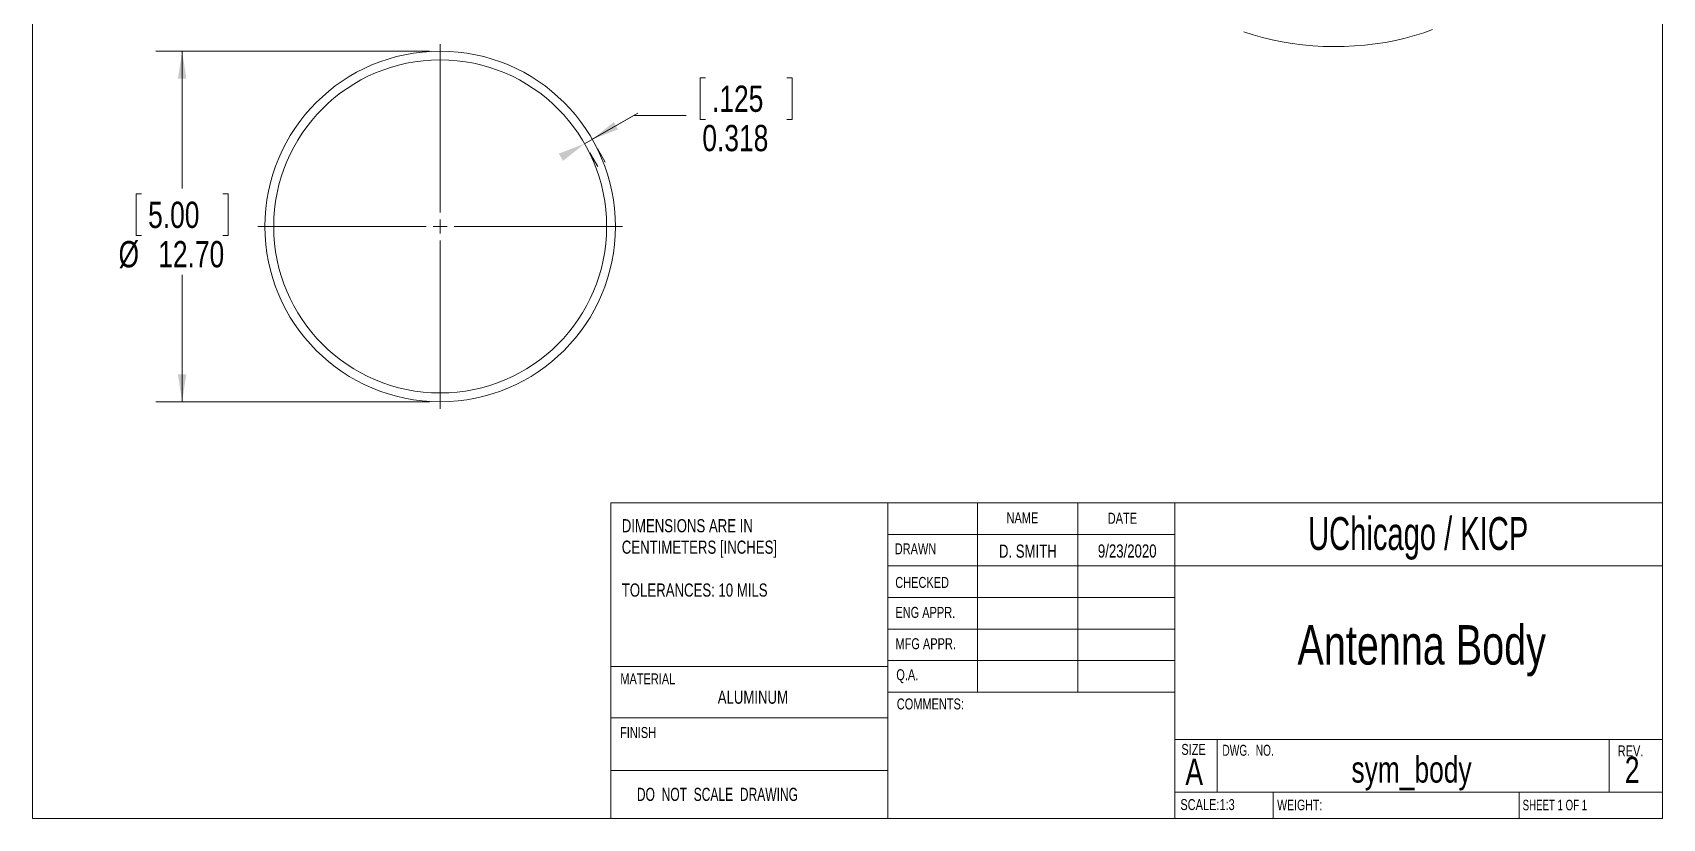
# Model space of a CAD drawing. Header units: millimetres. Extents: x 1 to 20.6, y 0.6 to 27.3.
# Drawn here: x 0.95 to 20.64, y 0.64 to 10.12 of the extents above; entities that cross this region are included whole.
import ezdxf

# ---------------------------------------------------------------- set-up
doc = ezdxf.new("R2010")
doc.units = ezdxf.units.MM
doc.styles.add('SLDTEXTSTYLE0', font='TXT', dxfattribs={"width": 0.75})
doc.styles.add('SLDTEXTSTYLE1', font='TXT', dxfattribs={"width": 0.663})
doc.styles.add('SLDTEXTSTYLE2', font='TXT', dxfattribs={"width": 0.6875})
doc.styles.add('SLDTEXTSTYLE3', font='TXT', dxfattribs={"width": 0.684783})
doc.styles.add('SLDTEXTSTYLE4', font='TXT', dxfattribs={"width": 0.694444})
doc.dimstyles.new('SLDDIMSTYLE4', dxfattribs={"dimtxt": 0.3175, "dimasz": 0.3302, "dimexe": 0, "dimexo": 0.0625, "dimgap": 0.079375, "dimtad": 0, "dimtih": 1, "dimtoh": 1, "dimlfac": 3, "dimrnd": 1e-09, "dimzin": 4, "dimdsep": 46, "dimtxsty": 'SLDTEXTSTYLE0', "dimsah": 1, "dimcen": 0.09, "dimadec": 0, "dimazin": 1, "dimtfac": 1, "dimtofl": 0, "dimtmove": 0, "dimatfit": 3, "dimfxl": 1, "dimfrac": 2, "dimtolj": 1, "dimtzin": 12, "dimarcsym": 0})
doc.dimstyles.new('SLDDIMSTYLE5', dxfattribs={"dimtxt": 0.3175, "dimasz": 0.3302, "dimexe": 0, "dimexo": 0.0625, "dimgap": 0.079375, "dimtad": 0, "dimtih": 1, "dimtoh": 1, "dimdec": 3, "dimlfac": 3, "dimrnd": 1e-09, "dimdsep": 46, "dimtxsty": 'SLDTEXTSTYLE0', "dimsah": 1, "dimcen": 0.09, "dimadec": 0, "dimazin": 2, "dimtfac": 1, "dimtdec": 3, "dimtmove": 0, "dimatfit": 0, "dimfxl": 1, "dimfrac": 2, "dimtolj": 1, "dimtzin": 12, "dimarcsym": 0})

# ---------------------------------------------------------------- blocks, each defined once
blk = doc.blocks.new('SW_NOTE_0')
at = {"color": 0, "linetype": 'Continuous', "lineweight": 0, "char_height": 0.15875, "attachment_point": 1, "style": 'SLDTEXTSTYLE0'}
for s, insert in [('DIMENSIONS ARE IN', (0, 0.205)), ('CENTIMETERS [INCHES]', (0, -0.054)), ('TOLERANCES: 10 MILS', (0, -0.572))]:
    blk.add_mtext(s, dxfattribs=dict(at, insert=insert))
blk = doc.blocks.new('_D_7')
at = {"color": 7, "linetype": 'Continuous', "lineweight": 0}
for p, q in [((5.748, 9.899), (2.441, 9.899)), ((2.759, 9.899), (2.759, 8.24)), ((2.267, 8.176), (2.203, 8.176)), ((2.203, 8.176), (2.203, 7.672)), ((3.25, 8.176), (3.314, 8.176)), ((3.314, 8.176), (3.314, 7.672)), ((2.203, 7.672), (2.267, 7.672)), ((3.314, 7.672), (3.25, 7.672)), ((2.759, 5.665), (2.759, 7.197)), ((5.748, 5.665), (2.441, 5.665))]:
    blk.add_line(p, q, dxfattribs=at)
for points in [[(2.759, 9.899), (2.708, 9.568), (2.809, 9.568)], [(2.759, 5.665), (2.809, 5.995), (2.708, 5.995)]]:
    blk.add_solid(points, dxfattribs=at)
at = {"color": 7, "linetype": 'Continuous', "lineweight": 0, "char_height": 0.3175, "attachment_point": 1, "style": 'SLDTEXTSTYLE0'}
for s, insert in [('5.00', (2.348, 8.081)), ('%%c', (1.991, 7.606)), ('12.70', (2.47, 7.606))]:
    blk.add_mtext(s, dxfattribs=dict(at, insert=insert))
blk = doc.blocks.new('_D_8')
at = {"color": 7, "linetype": 'Continuous', "lineweight": 0}
for p, q in [((9.078, 9.578), (9.014, 9.578)), ((9.014, 9.578), (9.014, 9.074)), ((10.061, 9.578), (10.125, 9.578)), ((10.125, 9.578), (10.125, 9.074)), ((7.62, 8.781), (8.213, 9.121)), ((7.712, 8.834), (8.263, 9.149)), ((8.213, 9.121), (8.848, 9.121)), ((9.014, 9.074), (9.078, 9.074)), ((10.125, 9.074), (10.061, 9.074)), ((7.683, 8.671), (7.778, 8.506)), ((7.775, 8.724), (7.87, 8.558))]:
    blk.add_line(p, q, dxfattribs=at)
for points in [[(7.712, 8.834), (8.024, 8.954), (7.973, 9.042)], [(7.62, 8.781), (7.308, 8.661), (7.359, 8.573)]]:
    blk.add_solid(points, dxfattribs=at)
at = {"color": 7, "linetype": 'Continuous', "lineweight": 0, "char_height": 0.3175, "attachment_point": 1, "style": 'SLDTEXTSTYLE0'}
for s, insert in [('.125', (9.159, 9.483)), ('0.318', (9.042, 9.008))]:
    blk.add_mtext(s, dxfattribs=dict(at, insert=insert))
blk = doc.blocks.new('SW_CENTERMARKSYMBOL_1')
at = {"color": 0, "linetype": 'Continuous', "lineweight": 0}
for p, q in [((0, 0.169), (0, 2.201)), ((-0.169, 0), (-2.201, 0)), ((0, 0), (-0.085, 0)), ((0, 0), (0, 0.085)), ((0, 0), (0, -0.085)), ((0, 0), (0.085, 0)), ((0.169, 0), (2.201, 0)), ((0, -0.169), (0, -2.201))]:
    blk.add_line(p, q, dxfattribs=at)

msp = doc.modelspace()

# ---------------------------------------------------------------- linework, layer by layer
at = {"color": 7, "linetype": 'Continuous', "lineweight": 0}
for p, q in [((0.9525, 27.305), (0.9525, 0.635)), ((20.6375, 0.635), (20.6375, 27.305)), ((7.9375, 0.635), (7.9375, 4.445)), ((7.9375, 4.445), (20.6375, 4.445)), ((11.282651, 4.445), (11.282651, 0.635)), ((12.365998, 4.445), (12.365998, 2.159)), ((13.575145, 4.445), (13.575145, 2.159)), ((14.748888, 4.445), (14.748888, 0.635)), ((11.282651, 4.064), (14.748888, 4.064)), ((11.282651, 3.683), (20.6375, 3.683)), ((11.282651, 3.302), (14.748888, 3.302)), ((11.282651, 2.921), (14.748888, 2.921)), ((11.282651, 2.470512), (7.9375, 2.470512)), ((11.282651, 2.54), (14.748888, 2.54)), ((11.282651, 2.159), (14.748888, 2.159)), ((7.9375, 1.847719), (11.282651, 1.847719)), ((14.748888, 1.5875), (20.6375, 1.5875)), ((15.258689, 1.5875), (15.258689, 0.9525)), ((19.994438, 1.5875), (19.994438, 0.9525)), ((7.9375, 1.212719), (11.282651, 1.212719)), ((14.748888, 0.9525), (20.6375, 0.9525)), ((15.936493, 0.9525), (15.936493, 0.635)), ((18.906868, 0.9525), (18.906868, 0.635)), ((20.6375, 0.635), (0.9525, 0.635))]:
    msp.add_line(p, q, dxfattribs=at)
at = {"color": 7, "linetype": 'Continuous', "lineweight": 15, "flags": 128}
msp.add_lwpolyline([(15.583832, 10.130676), (15.693978, 10.094596), (15.807665, 10.062383), (15.924485, 10.034153), (16.04402, 10.010007), (16.165843, 9.990031), (16.289517, 9.974296), (16.4146, 9.962859), (16.540644, 9.955761), (16.667198, 9.953028), (16.793808, 9.954668), (16.920022, 9.960677), (17.045387, 9.971032), (17.169455, 9.985697), (17.291782, 10.004619), (17.41193, 10.02773), (17.529468, 10.054948), (17.643977, 10.086175), (17.755045, 10.1213), (17.862276, 10.160196)], dxfattribs=at)
at = {"color": 7, "linetype": 'Continuous', "lineweight": 15}
for radius in [2.116667, 2.010833]:
    msp.add_circle((5.875183, 7.781951), radius, dxfattribs=at)

# ---------------------------------------------------------------- block references
at = {"color": 7, "linetype": 'Continuous', "lineweight": 0}
for name, p in [('SW_CENTERMARKSYMBOL_1', (5.875183, 7.781951)), ('SW_NOTE_0', (8.068716, 4.04302))]:
    msp.add_blockref(name, p, dxfattribs=at)

# ---------------------------------------------------------------- texts
for s, insert, char_height, attachment_point, style in [('NAME', (12.715789, 4.330247), 0.1322917, 1, 'SLDTEXTSTYLE0'), ('DATE', (13.938621, 4.325103), 0.1322917, 1, 'SLDTEXTSTYLE0'), ('UChicago / KICP', (17.688003, 4.272616), 0.396875, 2, 'SLDTEXTSTYLE1'), ('DRAWN', (11.365928, 3.955755), 0.1322917, 1, 'SLDTEXTSTYLE0'), ('D. SMITH', (12.973485, 3.940976), 0.15875, 2, 'SLDTEXTSTYLE0'), ('9/23/2020', (14.173609, 3.942721), 0.15875, 2, 'SLDTEXTSTYLE0'), ('CHECKED', (11.372011, 3.549962), 0.1322917, 1, 'SLDTEXTSTYLE0'), ('ENG APPR.', (11.373314, 3.188284), 0.1322917, 1, 'SLDTEXTSTYLE0'), ('Antenna Body', (17.730235, 2.968283), 0.47625, 2, 'SLDTEXTSTYLE0'), ('MFG APPR.', (11.374474, 2.810009), 0.1322917, 1, 'SLDTEXTSTYLE0'), ('MATERIAL', (8.051248, 2.386059), 0.1322917, 1, 'SLDTEXTSTYLE0'), ('Q.A.', (11.38432, 2.435782), 0.1322917, 1, 'SLDTEXTSTYLE0'), ('ALUMINUM', (9.652409, 2.177759), 0.15875, 2, 'SLDTEXTSTYLE0'), ('COMMENTS:', (11.390444, 2.082816), 0.1322917, 1, 'SLDTEXTSTYLE0'), ('FINISH', (8.048282, 1.738166), 0.1322917, 1, 'SLDTEXTSTYLE0'), ('SIZE', (14.82772, 1.533915), 0.1322917, 1, 'SLDTEXTSTYLE0'), ('DWG.  NO.', (15.322855, 1.523525), 0.1322917, 1, 'SLDTEXTSTYLE4'), ('sym_body', (17.607655, 1.38457), 0.3175, 2, 'SLDTEXTSTYLE0'), ('REV.', (20.097943, 1.515667), 0.1322917, 1, 'SLDTEXTSTYLE0'), ('2', (20.272349, 1.379613), 0.3175, 2, 'SLDTEXTSTYLE0'), ('A', (14.876538, 1.35709), 0.3175, 1, 'SLDTEXTSTYLE0'), ('DO  NOT  SCALE  DRAWING', (8.250897, 1.00443), 0.15875, 1, 'SLDTEXTSTYLE3'), ('SCALE:1:3', (14.815419, 0.867912), 0.1322917, 1, 'SLDTEXTSTYLE0'), ('WEIGHT:', (15.983917, 0.860991), 0.127, 1, 'SLDTEXTSTYLE0'), ('SHEET 1 OF 1', (18.949513, 0.859775), 0.127, 1, 'SLDTEXTSTYLE2')]:
    msp.add_mtext(s, dxfattribs=dict(at, insert=insert, char_height=char_height, attachment_point=attachment_point, style=style))

# ---------------------------------------------------------------- dimensions: what is measured, and where the dimension line sits
dim = msp.add_linear_dim(base=(2.758516, 5.665285), p1=(5.875183, 9.898618), p2=(5.875183, 5.665285), angle=90, text='%%c<>', dimstyle='SLDDIMSTYLE4', dxfattribs=at)
dim.commit()
dim.dimension.update_dxf_attribs({"geometry": '_D_7', "text_midpoint": (2.758516, 7.718357), "dimtype": 160})
dim = msp.add_linear_dim(base=(7.62017, 8.781186), p1=(7.712011, 8.833778), p2=(7.62017, 8.781186), angle=29.796814, dimstyle='SLDDIMSTYLE5', dxfattribs=at)
dim.commit()
dim.dimension.update_dxf_attribs({"geometry": '_D_8', "text_midpoint": (8.21303, 9.120677), "dimtype": 160})

doc.saveas('drawing.dxf')
